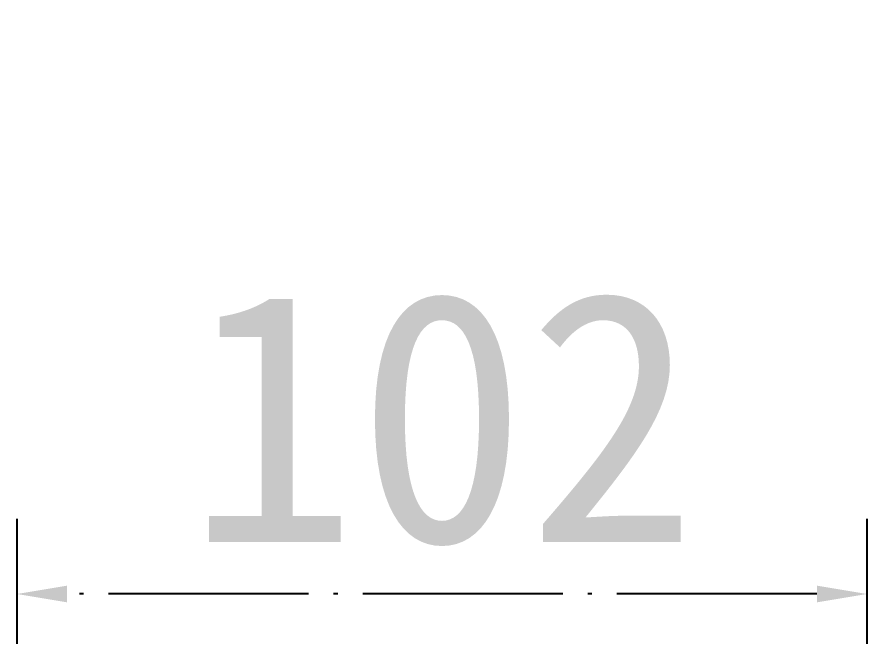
# Model space of a CAD drawing. Extents: x 60615 to 1667718, y -531815 to 663330.
# Drawn here: x 775983.6 to 776085.6, y -531815.4 to -531740.2 of the extents above; entities that cross this region are included whole.
import ezdxf

# ---------------------------------------------------------------- set-up
doc = ezdxf.new("R2010")
doc.units = 0
doc.header["$MEASUREMENT"] = 0
doc.linetypes.add('ACAD_ISO04W100', pattern=[30.5, 24, -3, 0.5, -3])
doc.layers.get('0').update_dxf_attribs({"linetype": 'CONTINUOUS'})
doc.layers.get('Defpoints').update_dxf_attribs({"linetype": 'CONTINUOUS'})
doc.styles.get("Standard").update_dxf_attribs({"font": '', "height": 30})
doc.styles.get('Standard').set_extended_font_data('NSimSun')
doc.dimstyles.new('ISO-25$0', dxfattribs={"dimscale": 3, "dimtxt": 4, "dimasz": 2, "dimexe": 2, "dimexo": 2, "dimgap": 2, "dimtad": 1, "dimtxsty": 'Standard', "dimcen": 30, "dimclrd": 3, "dimclre": 3, "dimclrt": 7, "dimadec": 0, "dimazin": 0, "dimtp": 0.1, "dimtm": 1e-09, "dimtfac": 1, "dimtmove": 0, "dimatfit": 3, "dimfxl": 1, "dimarcsym": 0})

# ---------------------------------------------------------------- blocks, each defined once
blk = doc.blocks.new('*D800')
at = {"color": 3, "lineweight": -2, "transparency": 16777216}
for p, q in [((775983.55, -531800.44), (775983.55, -531815.44)), ((776085.55, -531800.44), (776085.55, -531815.44))]:
    blk.add_line(p, q, dxfattribs=at)
at = {"color": 3, "linetype": 'ACAD_ISO04W100', "lineweight": -2, "transparency": 16777216}
blk.add_line((776079.55, -531809.44), (775989.55, -531809.44), dxfattribs=at)
at = {"color": 3, "transparency": 16777216}
for points in [[(775989.55, -531808.44), (775989.55, -531810.44), (775983.55, -531809.44)], [(776079.55, -531808.44), (776079.55, -531810.44), (776085.55, -531809.44)]]:
    blk.add_solid(points, dxfattribs=at)
at = {"layer": 'Defpoints', "color": 0, "transparency": 16777216}
for p in [(775983.55, -531740.19), (776085.55, -531740.19), (775983.55, -531809.44)]:
    blk.add_point(p, dxfattribs=at)
at = {"color": 7, "transparency": 16777216, "insert": (776034.55, -531788.44), "char_height": 30, "attachment_point": 5}
blk.add_mtext('102', dxfattribs=at)

msp = doc.modelspace()

# ---------------------------------------------------------------- dimensions: what is measured, and where the dimension line sits
dim = msp.add_linear_dim(base=(775983.55327, -531809.44373), p1=(776085.55327, -531740.18748), p2=(775983.55327, -531740.18748), dimstyle='ISO-25$0', override={"dimfxl": 3, "dimfxlon": 1, "dimarcsym": 1})
dim.commit()
dim.dimension.update_dxf_attribs({"geometry": '*D800', "text_midpoint": (776034.55327, -531788.44373)})

doc.saveas('drawing.dxf')
